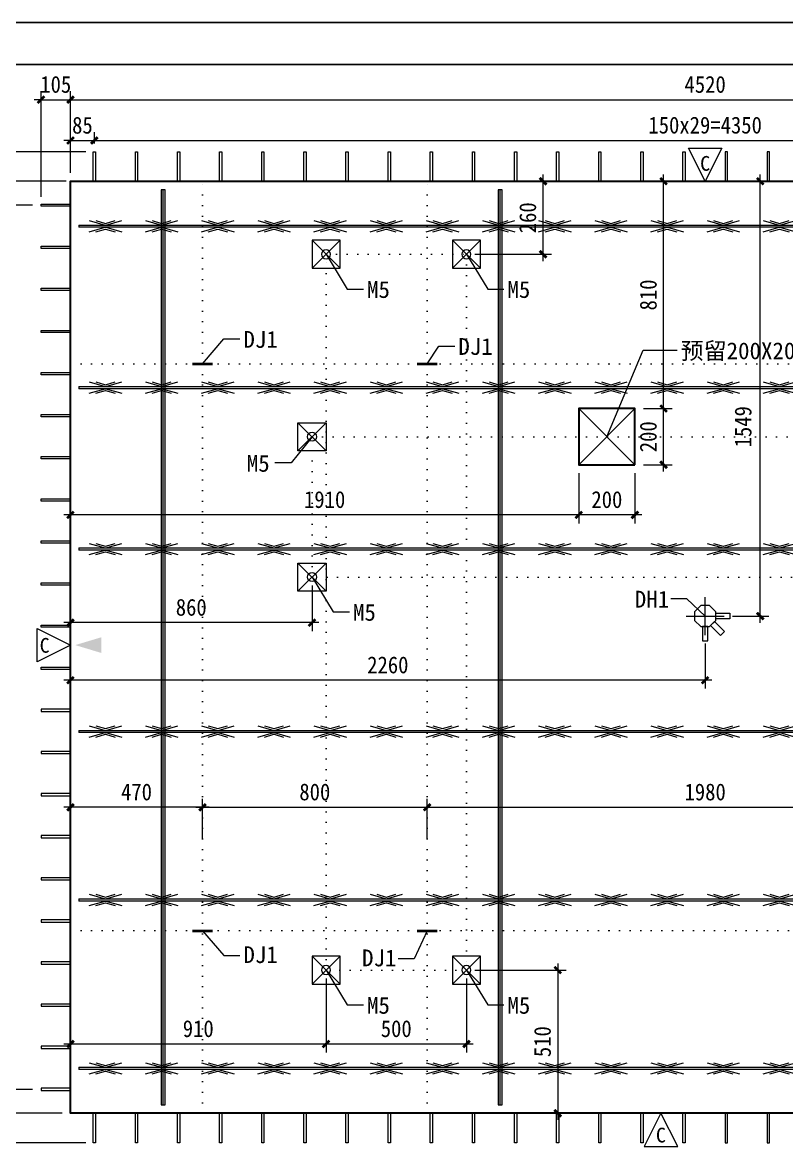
# Model space of a CAD drawing. Extents: x -517763 to -431309, y -403428 to -381056.
# Drawn here: x -455055 to -452334, y -389623 to -385608 of the extents above; entities that cross this region are included whole.
import ezdxf
from ezdxf.enums import TextEntityAlignment as Align

# ---------------------------------------------------------------- set-up
doc = ezdxf.new("R2010")
doc.units = 0
doc.header["$LTSCALE"] = 30
doc.header["$MEASUREMENT"] = 0
doc.linetypes.add('DOT', pattern=[0.25, 0, -0.25])
for name, color, linetype in [('451', 7, 'Continuous'), ('EQUIP-照明', 3, 'Continuous'), ('ERECTIONMARK', 8, 'Continuous'), ('MyLine', 199, 'Continuous'), ('图框2', 1, 'Continuous'), ('桁架', 4, 'Continuous'), ('钢筋', 7, 'Continuous')]:
    doc.layers.add(name, color=color, linetype=linetype)
for name, color, linetype, lineweight in [('YG-标注', 151, 'Continuous', 15), ('YZ-文字', 4, 'Continuous', 13), ('YZ-符号', 96, 'Continuous', 9), ('图框线', 7, 'Continuous', 13), ('墙板支撑', 7, 'Continuous', 15), ('轮廓线', 2, 'Continuous', 13)]:
    doc.layers.add(name, color=color, linetype=linetype, lineweight=lineweight)
doc.styles.add('YZ-样式 2', font='simhei.ttf', dxfattribs={"width": 0.9})
doc.styles.add('图签-黑体', font='simhei.ttf')
doc.styles.add('黑体', font='simhei.ttf')
doc.dimstyles.new('m_sc-10', dxfattribs={"dimtxt": 65, "dimasz": 30, "dimexe": 20, "dimexo": 30, "dimgap": 20, "dimtad": 1, "dimdec": 0, "dimzin": 1, "dimdsep": 46, "dimtxsty": '黑体', "dimblk": 'ARCHTICK', "dimcen": 250, "dimdle": 10, "dimclrd": 256, "dimclre": 256, "dimclrt": 7, "dimazin": 0, "dimtfac": 1, "dimtdec": 0, "dimtix": 1, "dimtmove": 2, "dimatfit": 2, "dimldrblk": 'ARCHTICK', "dimfxl": 1, "dimlwd": -1, "dimlwe": -1, "dimarcsym": 0})
doc.dimstyles.new('YZ-30', dxfattribs={"dimscale": 30, "dimtxt": 2, "dimasz": 0.8, "dimexe": 1, "dimexo": 1, "dimgap": 0.8, "dimtad": 1, "dimdec": 0, "dimzin": 1, "dimdsep": 46, "dimtxsty": 'YZ-样式 2', "dimblk": 'ARCHTICK', "dimcen": 250, "dimdle": 0.8, "dimclrd": 151, "dimclre": 151, "dimclrt": 7, "dimazin": 0, "dimtfac": 1, "dimtdec": 0, "dimtix": 1, "dimtmove": 2, "dimatfit": 2, "dimldrblk": 'ARCHTICK', "dimfxl": 1, "dimlwd": 9, "dimlwe": 9, "dimarcsym": 0})

# ---------------------------------------------------------------- blocks, each defined once
blk = doc.blocks.new('A$C03CA19CD')
at = {"layer": '桁架', "color": 4, "lineweight": 9}
blk.add_line((-4460, 4), (-4460, -4), dxfattribs=at)
for points in [[(-4460, 4), (0, 4), (0, -4), (-4460, -4)], [(-4423.2, 20), (-4366.3, 4), (-4364.5, 4), (-4307.6, 20)], [(-4399.7, 20), (-4365.5, 10), (-4365.2, 10), (-4331.1, 20)], [(-4223.2, 20), (-4166.3, 4), (-4164.5, 4), (-4107.6, 20)], [(-4199.7, 20), (-4165.5, 10), (-4165.2, 10), (-4131.1, 20)], [(-4023.2, 20), (-3966.3, 4), (-3964.5, 4), (-3907.6, 20)], [(-3999.7, 20), (-3965.5, 10), (-3965.2, 10), (-3931.1, 20)], [(-3823.2, 20), (-3766.3, 4), (-3764.5, 4), (-3707.6, 20)], [(-3799.7, 20), (-3765.5, 10), (-3765.2, 10), (-3731.1, 20)], [(-3623.2, 20), (-3566.3, 4), (-3564.5, 4), (-3507.6, 20)], [(-3599.7, 20), (-3565.5, 10), (-3565.2, 10), (-3531.1, 20)], [(-3423.2, 20), (-3366.3, 4), (-3364.5, 4), (-3307.6, 20)], [(-3399.7, 20), (-3365.5, 10), (-3365.2, 10), (-3331.1, 20)], [(-3223.2, 20), (-3166.3, 4), (-3164.5, 4), (-3107.6, 20)], [(-3199.7, 20), (-3165.5, 10), (-3165.2, 10), (-3131.1, 20)], [(-3023.2, 20), (-2966.3, 4), (-2964.5, 4), (-2907.6, 20)], [(-2999.7, 20), (-2965.5, 10), (-2965.2, 10), (-2931.1, 20)], [(-2823.2, 20), (-2766.3, 4), (-2764.5, 4), (-2707.6, 20)], [(-2799.7, 20), (-2765.5, 10), (-2765.2, 10), (-2731.1, 20)], [(-2623.2, 20), (-2566.3, 4), (-2564.5, 4), (-2507.6, 20)], [(-2599.7, 20), (-2565.5, 10), (-2565.2, 10), (-2531.1, 20)], [(-2423.2, 20), (-2366.3, 4), (-2364.5, 4), (-2307.6, 20)], [(-2399.7, 20), (-2365.5, 10), (-2365.2, 10), (-2331.1, 20)], [(-2223.2, 20), (-2166.3, 4), (-2164.5, 4), (-2107.6, 20)], [(-2199.7, 20), (-2165.5, 10), (-2165.2, 10), (-2131.1, 20)], [(-2023.2, 20), (-1966.3, 4), (-1964.5, 4), (-1907.6, 20)], [(-1999.7, 20), (-1965.5, 10), (-1965.2, 10), (-1931.1, 20)], [(-4423.2, -20), (-4366.3, -4), (-4364.5, -4), (-4307.6, -20)], [(-4399.7, -20), (-4365.5, -10), (-4365.2, -10), (-4331.1, -20)], [(-4223.2, -20), (-4166.3, -4), (-4164.5, -4), (-4107.6, -20)], [(-4199.7, -20), (-4165.5, -10), (-4165.2, -10), (-4131.1, -20)], [(-4023.2, -20), (-3966.3, -4), (-3964.5, -4), (-3907.6, -20)], [(-3999.7, -20), (-3965.5, -10), (-3965.2, -10), (-3931.1, -20)], [(-3823.2, -20), (-3766.3, -4), (-3764.5, -4), (-3707.6, -20)], [(-3799.7, -20), (-3765.5, -10), (-3765.2, -10), (-3731.1, -20)], [(-3623.2, -20), (-3566.3, -4), (-3564.5, -4), (-3507.6, -20)], [(-3599.7, -20), (-3565.5, -10), (-3565.2, -10), (-3531.1, -20)], [(-3423.2, -20), (-3366.3, -4), (-3364.5, -4), (-3307.6, -20)], [(-3399.7, -20), (-3365.5, -10), (-3365.2, -10), (-3331.1, -20)], [(-3223.2, -20), (-3166.3, -4), (-3164.5, -4), (-3107.6, -20)], [(-3199.7, -20), (-3165.5, -10), (-3165.2, -10), (-3131.1, -20)], [(-3023.2, -20), (-2966.3, -4), (-2964.5, -4), (-2907.6, -20)], [(-2999.7, -20), (-2965.5, -10), (-2965.2, -10), (-2931.1, -20)], [(-2823.2, -20), (-2766.3, -4), (-2764.5, -4), (-2707.6, -20)], [(-2799.7, -20), (-2765.5, -10), (-2765.2, -10), (-2731.1, -20)], [(-2623.2, -20), (-2566.3, -4), (-2564.5, -4), (-2507.6, -20)], [(-2599.7, -20), (-2565.5, -10), (-2565.2, -10), (-2531.1, -20)], [(-2423.2, -20), (-2366.3, -4), (-2364.5, -4), (-2307.6, -20)], [(-2399.7, -20), (-2365.5, -10), (-2365.2, -10), (-2331.1, -20)], [(-2223.2, -20), (-2166.3, -4), (-2164.5, -4), (-2107.6, -20)], [(-2199.7, -20), (-2165.5, -10), (-2165.2, -10), (-2131.1, -20)], [(-2023.2, -20), (-1966.3, -4), (-1964.5, -4), (-1907.6, -20)], [(-1999.7, -20), (-1965.5, -10), (-1965.2, -10), (-1931.1, -20)]]:
    blk.add_lwpolyline(points, dxfattribs=at)
blk = doc.blocks.new('_ArchTick')
at = {"color": 0, "linetype": 'ByBlock', "const_width": 0.4}
blk.add_lwpolyline([(-0.5, -0.5), (0.5, 0.5)], dxfattribs=at)
blk = doc.blocks.new('*D813')
at = {"layer": 'Defpoints', "color": 0, "ltscale": 30, "transparency": 16777216}
for p in [(-454884, -387790.5), (-452624, -387790.5), (-454884, -387951.4)]:
    blk.add_point(p, dxfattribs=at)
at = {"layer": 'YG-标注', "color": 151, "lineweight": 9, "ltscale": 30, "transparency": 16777216}
for p, q in [((-454884, -387820.5), (-454884, -387981.4)), ((-452624, -387820.5), (-452624, -387981.4)), ((-452600, -387951.4), (-454908, -387951.4))]:
    blk.add_line(p, q, dxfattribs=at)
at = {"layer": 'YG-标注', "color": 151, "lineweight": 9, "ltscale": 30, "transparency": 16777216, "xscale": 24, "yscale": 24, "zscale": 24, "rotation": 180}
blk.add_blockref('_ArchTick', (-454884, -387951.4), dxfattribs=at)
at = {"layer": 'YG-标注', "color": 151, "lineweight": 9, "ltscale": 30, "transparency": 16777216, "xscale": 24, "yscale": 24, "zscale": 24}
blk.add_blockref('_ArchTick', (-452624, -387951.4), dxfattribs=at)
at = {"layer": 'YG-标注', "color": 7, "ltscale": 30, "transparency": 16777216, "insert": (-453754, -387897.1), "char_height": 60, "attachment_point": 5, "style": 'YZ-样式 2'}
blk.add_mtext('2260', dxfattribs=at)
blk = doc.blocks.new('*D819')
at = {"layer": 'Defpoints', "color": 0, "ltscale": 30, "transparency": 16777216}
for p in [(-454884, -386173.9), (-455322.3, -389493.9), (-454884, -389493.9)]:
    blk.add_point(p, dxfattribs=at)
at = {"layer": 'YG-标注', "color": 151, "lineweight": 9, "ltscale": 30, "transparency": 16777216}
for p, q in [((-455322.3, -386149.9), (-455322.3, -389517.9)), ((-454914, -386173.9), (-455352.3, -386173.9)), ((-454914, -389493.9), (-455352.3, -389493.9))]:
    blk.add_line(p, q, dxfattribs=at)
at = {"layer": 'YG-标注', "color": 151, "lineweight": 9, "ltscale": 30, "transparency": 16777216, "xscale": 24, "yscale": 24, "zscale": 24}
for p, rotation in [((-455322.3, -386173.9), 90), ((-455322.3, -389493.9), 270)]:
    blk.add_blockref('_ArchTick', p, dxfattribs=dict(at, rotation=rotation))
at = {"layer": 'YG-标注', "color": 7, "lineweight": 9, "ltscale": 30, "transparency": 16777216, "insert": (-455376.6, -387833.9), "char_height": 60, "attachment_point": 5, "rotation": 90, "style": 'YZ-样式 2'}
blk.add_mtext('3320', dxfattribs=at)
blk = doc.blocks.new('*D820')
at = {"layer": 'Defpoints', "color": 0, "ltscale": 30, "transparency": 16777216}
for p in [(-450364, -385883.4), (-454884, -386173.9), (-450364, -386173.9)]:
    blk.add_point(p, dxfattribs=at)
at = {"layer": 'YG-标注', "color": 151, "lineweight": 9, "ltscale": 30, "transparency": 16777216}
for p, q in [((-454884, -386143.9), (-454884, -385853.4)), ((-450364, -386143.9), (-450364, -385853.4)), ((-454908, -385883.4), (-450340, -385883.4))]:
    blk.add_line(p, q, dxfattribs=at)
at = {"layer": 'YG-标注', "color": 151, "lineweight": 9, "ltscale": 30, "transparency": 16777216, "xscale": 24, "yscale": 24, "zscale": 24, "rotation": 180}
blk.add_blockref('_ArchTick', (-454884, -385883.4), dxfattribs=at)
at = {"layer": 'YG-标注', "color": 151, "lineweight": 9, "ltscale": 30, "transparency": 16777216, "xscale": 24, "yscale": 24, "zscale": 24}
blk.add_blockref('_ArchTick', (-450364, -385883.4), dxfattribs=at)
at = {"layer": 'YG-标注', "color": 7, "lineweight": 9, "ltscale": 30, "transparency": 16777216, "insert": (-452624, -385829.1), "char_height": 60, "attachment_point": 5, "style": 'YZ-样式 2'}
blk.add_mtext('4520', dxfattribs=at)
blk = doc.blocks.new('*D821')
at = {"layer": 'Defpoints', "color": 0, "ltscale": 30, "transparency": 16777216}
for p in [(-455322.3, -386068.9), (-454799, -386068.9), (-454884, -386173.9)]:
    blk.add_point(p, dxfattribs=at)
at = {"layer": 'YG-标注', "color": 151, "lineweight": 9, "ltscale": 30, "transparency": 16777216}
for p, q in [((-454829, -386068.9), (-455352.3, -386068.9)), ((-455322.3, -386068.9), (-455322.3, -386044.9)), ((-455322.3, -386173.9), (-455322.3, -386068.9)), ((-454914, -386173.9), (-455352.3, -386173.9)), ((-455322.3, -386173.9), (-455322.3, -386197.9))]:
    blk.add_line(p, q, dxfattribs=at)
at = {"layer": 'YG-标注', "color": 151, "lineweight": 9, "ltscale": 30, "transparency": 16777216, "xscale": 24, "yscale": 24, "zscale": 24}
for p, rotation in [((-455322.3, -386068.9), 270), ((-455322.3, -386173.9), 90)]:
    blk.add_blockref('_ArchTick', p, dxfattribs=dict(at, rotation=rotation))
at = {"layer": 'YG-标注', "color": 7, "lineweight": 9, "ltscale": 30, "transparency": 16777216, "insert": (-455376.6, -386121.4), "char_height": 60, "attachment_point": 5, "rotation": 90, "style": 'YZ-样式 2'}
blk.add_mtext('105', dxfattribs=at)
blk = doc.blocks.new('*D822')
at = {"layer": 'Defpoints', "color": 0, "ltscale": 30, "transparency": 16777216}
for p in [(-455322.3, -389493.9), (-454884, -389493.9), (-454799, -389598.9)]:
    blk.add_point(p, dxfattribs=at)
at = {"layer": 'YG-标注', "color": 151, "lineweight": 9, "ltscale": 30, "transparency": 16777216}
for p, q in [((-455322.3, -389493.9), (-455322.3, -389469.9)), ((-454914, -389493.9), (-455352.3, -389493.9)), ((-455322.3, -389598.9), (-455322.3, -389493.9)), ((-454829, -389598.9), (-455352.3, -389598.9)), ((-455322.3, -389598.9), (-455322.3, -389622.9))]:
    blk.add_line(p, q, dxfattribs=at)
at = {"layer": 'YG-标注', "color": 151, "lineweight": 9, "ltscale": 30, "transparency": 16777216, "xscale": 24, "yscale": 24, "zscale": 24}
for p, rotation in [((-455322.3, -389493.9), 270), ((-455322.3, -389598.9), 90)]:
    blk.add_blockref('_ArchTick', p, dxfattribs=dict(at, rotation=rotation))
at = {"layer": 'YG-标注', "color": 7, "lineweight": 9, "ltscale": 30, "transparency": 16777216, "insert": (-455376.6, -389546.4), "char_height": 60, "attachment_point": 5, "rotation": 90, "style": 'YZ-样式 2'}
blk.add_mtext('105', dxfattribs=at)
blk = doc.blocks.new('*D823')
at = {"layer": 'Defpoints', "color": 0, "ltscale": 30, "transparency": 16777216}
for p in [(-455165, -386258.9), (-454989, -386258.9), (-454989, -389408.9)]:
    blk.add_point(p, dxfattribs=at)
at = {"layer": 'YG-标注', "color": 151, "lineweight": 9, "ltscale": 30, "transparency": 16777216}
for p, q in [((-455165, -389432.9), (-455165, -386234.9)), ((-455019, -386258.9), (-455195, -386258.9)), ((-455019, -389408.9), (-455195, -389408.9))]:
    blk.add_line(p, q, dxfattribs=at)
at = {"layer": 'YG-标注', "color": 151, "lineweight": 9, "ltscale": 30, "transparency": 16777216, "xscale": 24, "yscale": 24, "zscale": 24}
for p, rotation in [((-455165, -386258.9), 90), ((-455165, -389408.9), 270)]:
    blk.add_blockref('_ArchTick', p, dxfattribs=dict(at, rotation=rotation))
at = {"layer": 'YG-标注', "color": 7, "lineweight": 9, "ltscale": 30, "transparency": 16777216, "insert": (-455219.3, -387833.9), "char_height": 60, "attachment_point": 5, "rotation": 90, "style": 'YZ-样式 2'}
blk.add_mtext('150x21=3150', dxfattribs=at)
blk = doc.blocks.new('*D824')
at = {"layer": 'Defpoints', "color": 0, "ltscale": 30, "transparency": 16777216}
for p in [(-455165, -386173.9), (-454869, -386173.9), (-454989, -386258.9)]:
    blk.add_point(p, dxfattribs=at)
at = {"layer": 'YG-标注', "color": 151, "lineweight": 9, "ltscale": 30, "transparency": 16777216}
for p, q in [((-455165, -386173.9), (-455165, -386149.9)), ((-454899, -386173.9), (-455195, -386173.9)), ((-455165, -386258.9), (-455165, -386173.9)), ((-455019, -386258.9), (-455195, -386258.9)), ((-455165, -386258.9), (-455165, -386282.9))]:
    blk.add_line(p, q, dxfattribs=at)
at = {"layer": 'YG-标注', "color": 151, "lineweight": 9, "ltscale": 30, "transparency": 16777216, "xscale": 24, "yscale": 24, "zscale": 24}
for p, rotation in [((-455165, -386173.9), 270), ((-455165, -386258.9), 90)]:
    blk.add_blockref('_ArchTick', p, dxfattribs=dict(at, rotation=rotation))
at = {"layer": 'YG-标注', "color": 7, "lineweight": 9, "ltscale": 30, "transparency": 16777216, "insert": (-455219, -386216.4), "char_height": 60, "attachment_point": 5, "rotation": 90, "style": 'YZ-样式 2'}
blk.add_mtext('85', dxfattribs=at)
blk = doc.blocks.new('*D825')
at = {"layer": 'Defpoints', "color": 0, "ltscale": 30, "transparency": 16777216}
for p in [(-455165, -389408.9), (-454989, -389408.9), (-454884, -389493.9)]:
    blk.add_point(p, dxfattribs=at)
at = {"layer": 'YG-标注', "color": 151, "lineweight": 9, "ltscale": 30, "transparency": 16777216}
for p, q in [((-455019, -389408.9), (-455195, -389408.9)), ((-455165, -389408.9), (-455165, -389384.9)), ((-455165, -389493.9), (-455165, -389408.9)), ((-454914, -389493.9), (-455195, -389493.9)), ((-455165, -389493.9), (-455165, -389517.9))]:
    blk.add_line(p, q, dxfattribs=at)
at = {"layer": 'YG-标注', "color": 151, "lineweight": 9, "ltscale": 30, "transparency": 16777216, "xscale": 24, "yscale": 24, "zscale": 24}
for p, rotation in [((-455165, -389408.9), 270), ((-455165, -389493.9), 90)]:
    blk.add_blockref('_ArchTick', p, dxfattribs=dict(at, rotation=rotation))
at = {"layer": 'YG-标注', "color": 7, "lineweight": 9, "ltscale": 30, "transparency": 16777216, "insert": (-455219, -389451.4), "char_height": 60, "attachment_point": 5, "rotation": 90, "style": 'YZ-样式 2'}
blk.add_mtext('85', dxfattribs=at)
blk = doc.blocks.new('*D826')
at = {"layer": 'Defpoints', "color": 0, "ltscale": 30, "transparency": 16777216}
for p in [(-454884, -385883.4), (-454884, -386173.9), (-454989, -386258.9)]:
    blk.add_point(p, dxfattribs=at)
at = {"layer": 'YG-标注', "color": 151, "lineweight": 9, "ltscale": 30, "transparency": 16777216}
for p, q in [((-454989, -386228.9), (-454989, -385853.4)), ((-454884, -386143.9), (-454884, -385853.4)), ((-454989, -385883.4), (-455013, -385883.4)), ((-454989, -385883.4), (-454884, -385883.4)), ((-454884, -385883.4), (-454860, -385883.4))]:
    blk.add_line(p, q, dxfattribs=at)
at = {"layer": 'YG-标注', "color": 151, "lineweight": 9, "ltscale": 30, "transparency": 16777216, "xscale": 24, "yscale": 24, "zscale": 24}
blk.add_blockref('_ArchTick', (-454989, -385883.4), dxfattribs=at)
at = {"layer": 'YG-标注', "color": 151, "lineweight": 9, "ltscale": 30, "transparency": 16777216, "xscale": 24, "yscale": 24, "zscale": 24, "rotation": 180}
blk.add_blockref('_ArchTick', (-454884, -385883.4), dxfattribs=at)
at = {"layer": 'YG-标注', "color": 7, "ltscale": 30, "transparency": 16777216, "insert": (-454936.5, -385829.1), "char_height": 60, "attachment_point": 5, "style": 'YZ-样式 2'}
blk.add_mtext('105', dxfattribs=at)
blk = doc.blocks.new('*D828')
at = {"layer": 'Defpoints', "color": 0, "ltscale": 30, "transparency": 16777216}
for p in [(-454799, -386028.6), (-454799, -386068.9), (-454884, -386173.9)]:
    blk.add_point(p, dxfattribs=at)
at = {"layer": 'YG-标注', "color": 151, "lineweight": 9, "ltscale": 30, "transparency": 16777216}
for p, q in [((-454884, -386143.9), (-454884, -385998.6)), ((-454799, -386038.9), (-454799, -385998.6)), ((-454884, -386028.6), (-454908, -386028.6)), ((-454884, -386028.6), (-454799, -386028.6)), ((-454799, -386028.6), (-454775, -386028.6))]:
    blk.add_line(p, q, dxfattribs=at)
at = {"layer": 'YG-标注', "color": 151, "lineweight": 9, "ltscale": 30, "transparency": 16777216, "xscale": 24, "yscale": 24, "zscale": 24}
blk.add_blockref('_ArchTick', (-454884, -386028.6), dxfattribs=at)
at = {"layer": 'YG-标注', "color": 151, "lineweight": 9, "ltscale": 30, "transparency": 16777216, "xscale": 24, "yscale": 24, "zscale": 24, "rotation": 180}
blk.add_blockref('_ArchTick', (-454799, -386028.6), dxfattribs=at)
at = {"layer": 'YG-标注', "color": 7, "ltscale": 30, "transparency": 16777216, "insert": (-454841.5, -385974.6), "char_height": 60, "attachment_point": 5, "style": 'YZ-样式 2'}
blk.add_mtext('85', dxfattribs=at)
blk = doc.blocks.new('*D829')
at = {"layer": 'Defpoints', "color": 0, "ltscale": 30, "transparency": 16777216}
for p in [(-450449, -386028.6), (-454799, -386068.9), (-450449, -386068.9)]:
    blk.add_point(p, dxfattribs=at)
at = {"layer": 'YG-标注', "color": 151, "lineweight": 9, "ltscale": 30, "transparency": 16777216}
for p, q in [((-454799, -386038.9), (-454799, -385998.6)), ((-450449, -386038.9), (-450449, -385998.6)), ((-454823, -386028.6), (-450425, -386028.6))]:
    blk.add_line(p, q, dxfattribs=at)
at = {"layer": 'YG-标注', "color": 151, "lineweight": 9, "ltscale": 30, "transparency": 16777216, "xscale": 24, "yscale": 24, "zscale": 24, "rotation": 180}
blk.add_blockref('_ArchTick', (-454799, -386028.6), dxfattribs=at)
at = {"layer": 'YG-标注', "color": 151, "lineweight": 9, "ltscale": 30, "transparency": 16777216, "xscale": 24, "yscale": 24, "zscale": 24}
blk.add_blockref('_ArchTick', (-450449, -386028.6), dxfattribs=at)
at = {"layer": 'YG-标注', "color": 7, "ltscale": 30, "transparency": 16777216, "insert": (-452624, -385974.2), "char_height": 60, "attachment_point": 5, "style": 'YZ-样式 2'}
blk.add_mtext('150x29=4350', dxfattribs=at)
blk = doc.blocks.new('*D831')
at = {"layer": 'Defpoints', "color": 0, "ltscale": 30, "transparency": 16777216}
for p in [(-454884, -388404), (-454884, -388546.6), (-454414, -388546.6)]:
    blk.add_point(p, dxfattribs=at)
at = {"layer": 'YG-标注', "color": 151, "lineweight": 9, "ltscale": 30, "transparency": 16777216}
for p, q in [((-454390, -388404), (-454908, -388404)), ((-454884, -388516.6), (-454884, -388374)), ((-454414, -388516.6), (-454414, -388374))]:
    blk.add_line(p, q, dxfattribs=at)
at = {"layer": 'YG-标注', "color": 151, "lineweight": 9, "ltscale": 30, "transparency": 16777216, "xscale": 24, "yscale": 24, "zscale": 24, "rotation": 180}
blk.add_blockref('_ArchTick', (-454884, -388404), dxfattribs=at)
at = {"layer": 'YG-标注', "color": 151, "lineweight": 9, "ltscale": 30, "transparency": 16777216, "xscale": 24, "yscale": 24, "zscale": 24}
blk.add_blockref('_ArchTick', (-454414, -388404), dxfattribs=at)
at = {"layer": 'YG-标注', "color": 7, "lineweight": 9, "ltscale": 30, "transparency": 16777216, "insert": (-454649, -388349.7), "char_height": 60, "attachment_point": 5, "style": 'YZ-样式 2'}
blk.add_mtext('470', dxfattribs=at)
blk = doc.blocks.new('*D832')
at = {"layer": 'Defpoints', "color": 0, "ltscale": 30, "transparency": 16777216}
for p in [(-453614, -388404), (-454414, -388546.6), (-453614, -388546.6)]:
    blk.add_point(p, dxfattribs=at)
at = {"layer": 'YG-标注', "color": 151, "lineweight": 9, "ltscale": 30, "transparency": 16777216}
for p, q in [((-454438, -388404), (-453590, -388404)), ((-454414, -388516.6), (-454414, -388374)), ((-453614, -388516.6), (-453614, -388374))]:
    blk.add_line(p, q, dxfattribs=at)
at = {"layer": 'YG-标注', "color": 151, "lineweight": 9, "ltscale": 30, "transparency": 16777216, "xscale": 24, "yscale": 24, "zscale": 24, "rotation": 180}
blk.add_blockref('_ArchTick', (-454414, -388404), dxfattribs=at)
at = {"layer": 'YG-标注', "color": 151, "lineweight": 9, "ltscale": 30, "transparency": 16777216, "xscale": 24, "yscale": 24, "zscale": 24}
blk.add_blockref('_ArchTick', (-453614, -388404), dxfattribs=at)
at = {"layer": 'YG-标注', "color": 7, "lineweight": 9, "ltscale": 30, "transparency": 16777216, "insert": (-454014, -388349.7), "char_height": 60, "attachment_point": 5, "style": 'YZ-样式 2'}
blk.add_mtext('800', dxfattribs=at)
blk = doc.blocks.new('*D833')
at = {"layer": 'Defpoints', "color": 0, "ltscale": 30, "transparency": 16777216}
for p in [(-451634, -388404), (-453614, -388546.6), (-451634, -388577.8)]:
    blk.add_point(p, dxfattribs=at)
at = {"layer": 'YG-标注', "color": 151, "lineweight": 9, "ltscale": 30, "transparency": 16777216}
for p, q in [((-453638, -388404), (-451610, -388404)), ((-453614, -388516.6), (-453614, -388374)), ((-451634, -388547.8), (-451634, -388374))]:
    blk.add_line(p, q, dxfattribs=at)
at = {"layer": 'YG-标注', "color": 151, "lineweight": 9, "ltscale": 30, "transparency": 16777216, "xscale": 24, "yscale": 24, "zscale": 24, "rotation": 180}
blk.add_blockref('_ArchTick', (-453614, -388404), dxfattribs=at)
at = {"layer": 'YG-标注', "color": 151, "lineweight": 9, "ltscale": 30, "transparency": 16777216, "xscale": 24, "yscale": 24, "zscale": 24}
blk.add_blockref('_ArchTick', (-451634, -388404), dxfattribs=at)
at = {"layer": 'YG-标注', "color": 7, "lineweight": 9, "ltscale": 30, "transparency": 16777216, "insert": (-452624, -388349.7), "char_height": 60, "attachment_point": 5, "style": 'YZ-样式 2'}
blk.add_mtext('1980', dxfattribs=at)
blk = doc.blocks.new('*D834')
at = {"layer": 'Defpoints', "color": 0, "ltscale": 30, "transparency": 16777216}
for p in [(-452556.5, -386173.9), (-452427.7, -386173.9), (-452556.5, -387723)]:
    blk.add_point(p, dxfattribs=at)
at = {"layer": 'YG-标注', "color": 151, "lineweight": 9, "ltscale": 30, "transparency": 16777216}
for p, q in [((-452427.7, -387747), (-452427.7, -386149.9)), ((-452526.5, -386173.9), (-452397.7, -386173.9)), ((-452526.5, -387723), (-452397.7, -387723))]:
    blk.add_line(p, q, dxfattribs=at)
at = {"layer": 'YG-标注', "color": 151, "lineweight": 9, "ltscale": 30, "transparency": 16777216, "xscale": 24, "yscale": 24, "zscale": 24}
for p, rotation in [((-452427.7, -386173.9), 90), ((-452427.7, -387723), 270)]:
    blk.add_blockref('_ArchTick', p, dxfattribs=dict(at, rotation=rotation))
at = {"layer": 'YG-标注', "color": 7, "ltscale": 30, "transparency": 16777216, "insert": (-452488.7, -387048.3), "char_height": 60, "attachment_point": 5, "rotation": 90, "style": 'YZ-样式 2'}
blk.add_mtext('1549', dxfattribs=at)
blk = doc.blocks.new('A$C56E60AF3')
at = {"layer": '钢筋', "color": 4, "lineweight": 13}
for points in [[(-7.3, 0), (7.2, 0), (7.2, 3200), (7.2, 3260), (-7.3, 3260)], [(-7.3, 3260), (-7.3, 3260), (-7.3, 0)], [(-0.8, 3260), (-0.8, 3200), (-0.8, 0)]]:
    blk.add_lwpolyline(points, dxfattribs=at)
blk = doc.blocks.new('A$C6C6A476D')
at = {"layer": '墙板支撑', "color": 6, "ltscale": 30}
for p, q in [((50, 50), (-50, -50)), ((-50, 50), (50, -50))]:
    blk.add_line(p, q, dxfattribs=at)
blk.add_lwpolyline([(-50, 50), (50, 50), (50, -50), (-50, -50)], close=True, dxfattribs=at)
blk.add_circle((0, 0), 16, dxfattribs=at)
blk = doc.blocks.new('A$C35D967A2')
at = {"layer": '墙板支撑', "color": 0, "ltscale": 30}
for p in [(50, 50), (550, 50)]:
    blk.add_blockref('A$C6C6A476D', p, dxfattribs=at)
blk = doc.blocks.new('*D751')
at = {"layer": 'Defpoints', "color": 0, "ltscale": 30, "transparency": 16777216}
for p in [(-454884, -387583.9), (-454024, -387583.9), (-454884, -387746.2)]:
    blk.add_point(p, dxfattribs=at)
at = {"layer": 'YG-标注', "color": 151, "lineweight": 9, "ltscale": 30, "transparency": 16777216}
for p, q in [((-454884, -387613.9), (-454884, -387776.2)), ((-454024, -387613.9), (-454024, -387776.2)), ((-454000, -387746.2), (-454908, -387746.2))]:
    blk.add_line(p, q, dxfattribs=at)
at = {"layer": 'YG-标注', "color": 151, "lineweight": 9, "ltscale": 30, "transparency": 16777216, "xscale": 24, "yscale": 24, "zscale": 24, "rotation": 180}
blk.add_blockref('_ArchTick', (-454884, -387746.2), dxfattribs=at)
at = {"layer": 'YG-标注', "color": 151, "lineweight": 9, "ltscale": 30, "transparency": 16777216, "xscale": 24, "yscale": 24, "zscale": 24}
blk.add_blockref('_ArchTick', (-454024, -387746.2), dxfattribs=at)
at = {"layer": 'YG-标注', "color": 7, "ltscale": 30, "transparency": 16777216, "insert": (-454454, -387691.9), "char_height": 60, "attachment_point": 5, "style": 'YZ-样式 2'}
blk.add_mtext('860', dxfattribs=at)
blk = doc.blocks.new('*D753')
at = {"layer": 'Defpoints', "color": 0, "ltscale": 30, "transparency": 16777216}
for p in [(-453974, -388983.9), (-453474, -388983.9), (-453974, -389247.4)]:
    blk.add_point(p, dxfattribs=at)
at = {"layer": 'YG-标注', "color": 151, "lineweight": 9, "ltscale": 30, "transparency": 16777216}
for p, q in [((-453974, -389013.9), (-453974, -389277.4)), ((-453474, -389013.9), (-453474, -389277.4)), ((-453450, -389247.4), (-453998, -389247.4))]:
    blk.add_line(p, q, dxfattribs=at)
at = {"layer": 'YG-标注', "color": 151, "lineweight": 9, "ltscale": 30, "transparency": 16777216, "xscale": 24, "yscale": 24, "zscale": 24, "rotation": 180}
blk.add_blockref('_ArchTick', (-453974, -389247.4), dxfattribs=at)
at = {"layer": 'YG-标注', "color": 151, "lineweight": 9, "ltscale": 30, "transparency": 16777216, "xscale": 24, "yscale": 24, "zscale": 24}
blk.add_blockref('_ArchTick', (-453474, -389247.4), dxfattribs=at)
at = {"layer": 'YG-标注', "color": 7, "ltscale": 30, "transparency": 16777216, "insert": (-453724, -389193), "char_height": 60, "attachment_point": 5, "style": 'YZ-样式 2'}
blk.add_mtext('500', dxfattribs=at)
blk = doc.blocks.new('*D754')
at = {"layer": 'Defpoints', "color": 0, "ltscale": 30, "transparency": 16777216}
for p in [(-454884, -388962.9), (-453974, -388983.9), (-454884, -389247.4)]:
    blk.add_point(p, dxfattribs=at)
at = {"layer": 'YG-标注', "color": 151, "lineweight": 9, "ltscale": 30, "transparency": 16777216}
for p, q in [((-454884, -388992.9), (-454884, -389277.4)), ((-453974, -389013.9), (-453974, -389277.4)), ((-453950, -389247.4), (-454908, -389247.4))]:
    blk.add_line(p, q, dxfattribs=at)
at = {"layer": 'YG-标注', "color": 151, "lineweight": 9, "ltscale": 30, "transparency": 16777216, "xscale": 24, "yscale": 24, "zscale": 24, "rotation": 180}
blk.add_blockref('_ArchTick', (-454884, -389247.4), dxfattribs=at)
at = {"layer": 'YG-标注', "color": 151, "lineweight": 9, "ltscale": 30, "transparency": 16777216, "xscale": 24, "yscale": 24, "zscale": 24}
blk.add_blockref('_ArchTick', (-453974, -389247.4), dxfattribs=at)
at = {"layer": 'YG-标注', "color": 7, "ltscale": 30, "transparency": 16777216, "insert": (-454429, -389193), "char_height": 60, "attachment_point": 5, "style": 'YZ-样式 2'}
blk.add_mtext('910', dxfattribs=at)
blk = doc.blocks.new('*D755')
at = {"layer": 'Defpoints', "color": 0, "ltscale": 30, "transparency": 16777216}
for p in [(-453474, -388983.9), (-453474, -389493.9), (-453148.8, -389493.9)]:
    blk.add_point(p, dxfattribs=at)
at = {"layer": 'YG-标注', "color": 151, "lineweight": 9, "ltscale": 30, "transparency": 16777216}
for p, q in [((-453148.8, -388959.9), (-453148.8, -389517.9)), ((-453444, -388983.9), (-453118.8, -388983.9)), ((-453444, -389493.9), (-453118.8, -389493.9))]:
    blk.add_line(p, q, dxfattribs=at)
at = {"layer": 'YG-标注', "color": 151, "lineweight": 9, "ltscale": 30, "transparency": 16777216, "xscale": 24, "yscale": 24, "zscale": 24}
for p, rotation in [((-453148.8, -388983.9), 90), ((-453148.8, -389493.9), 270)]:
    blk.add_blockref('_ArchTick', p, dxfattribs=dict(at, rotation=rotation))
at = {"layer": 'YG-标注', "color": 7, "ltscale": 30, "transparency": 16777216, "insert": (-453203.1, -389238.9), "char_height": 60, "attachment_point": 5, "rotation": 90, "style": 'YZ-样式 2'}
blk.add_mtext('510', dxfattribs=at)
blk = doc.blocks.new('*D756')
at = {"layer": 'Defpoints', "color": 0, "ltscale": 30, "transparency": 16777216}
for p in [(-453474, -386173.9), (-453201.1, -386173.9), (-453474, -386433.9)]:
    blk.add_point(p, dxfattribs=at)
at = {"layer": 'YG-标注', "color": 151, "lineweight": 9, "ltscale": 30, "transparency": 16777216}
for p, q in [((-453201.1, -386457.9), (-453201.1, -386149.9)), ((-453444, -386173.9), (-453171.1, -386173.9)), ((-453444, -386433.9), (-453171.1, -386433.9))]:
    blk.add_line(p, q, dxfattribs=at)
at = {"layer": 'YG-标注', "color": 151, "lineweight": 9, "ltscale": 30, "transparency": 16777216, "xscale": 24, "yscale": 24, "zscale": 24}
for p, rotation in [((-453201.1, -386173.9), 90), ((-453201.1, -386433.9), 270)]:
    blk.add_blockref('_ArchTick', p, dxfattribs=dict(at, rotation=rotation))
at = {"layer": 'YG-标注', "color": 7, "ltscale": 30, "transparency": 16777216, "insert": (-453255.5, -386303.9), "char_height": 60, "attachment_point": 5, "rotation": 90, "style": 'YZ-样式 2'}
blk.add_mtext('260', dxfattribs=at)
blk = doc.blocks.new('*D744')
at = {"layer": 'Defpoints', "color": 0, "ltscale": 30, "transparency": 16777216}
for p in [(-453074, -387183.9), (-452874, -387183.9), (-453074, -387362.5)]:
    blk.add_point(p, dxfattribs=at)
at = {"layer": '桁架', "color": 151, "lineweight": 9, "ltscale": 30, "transparency": 16777216}
for p, q in [((-453074, -387213.9), (-453074, -387392.5)), ((-452874, -387213.9), (-452874, -387392.5)), ((-452850, -387362.5), (-453098, -387362.5))]:
    blk.add_line(p, q, dxfattribs=at)
at = {"layer": '桁架', "color": 151, "lineweight": 9, "ltscale": 30, "transparency": 16777216, "xscale": 24, "yscale": 24, "zscale": 24, "rotation": 180}
blk.add_blockref('_ArchTick', (-453074, -387362.5), dxfattribs=at)
at = {"layer": '桁架', "color": 151, "lineweight": 9, "ltscale": 30, "transparency": 16777216, "xscale": 24, "yscale": 24, "zscale": 24}
blk.add_blockref('_ArchTick', (-452874, -387362.5), dxfattribs=at)
at = {"layer": '桁架', "color": 7, "ltscale": 30, "transparency": 16777216, "insert": (-452974, -387308.1), "char_height": 60, "attachment_point": 5, "style": 'YZ-样式 2'}
blk.add_mtext('200', dxfattribs=at)
blk = doc.blocks.new('*D745')
at = {"layer": 'Defpoints', "color": 0, "ltscale": 30, "transparency": 16777216}
for p in [(-454884, -387162.9), (-453074, -387183.9), (-454884, -387362.5)]:
    blk.add_point(p, dxfattribs=at)
at = {"layer": '桁架', "color": 151, "lineweight": 9, "ltscale": 30, "transparency": 16777216}
for p, q in [((-454884, -387192.9), (-454884, -387392.5)), ((-453074, -387213.9), (-453074, -387392.5)), ((-453050, -387362.5), (-454908, -387362.5))]:
    blk.add_line(p, q, dxfattribs=at)
at = {"layer": '桁架', "color": 151, "lineweight": 9, "ltscale": 30, "transparency": 16777216, "xscale": 24, "yscale": 24, "zscale": 24, "rotation": 180}
blk.add_blockref('_ArchTick', (-454884, -387362.5), dxfattribs=at)
at = {"layer": '桁架', "color": 151, "lineweight": 9, "ltscale": 30, "transparency": 16777216, "xscale": 24, "yscale": 24, "zscale": 24}
blk.add_blockref('_ArchTick', (-453074, -387362.5), dxfattribs=at)
at = {"layer": '桁架', "color": 7, "ltscale": 30, "transparency": 16777216, "insert": (-453979, -387308.1), "char_height": 60, "attachment_point": 5, "style": 'YZ-样式 2'}
blk.add_mtext('1910', dxfattribs=at)
blk = doc.blocks.new('*D916')
at = {"layer": 'Defpoints', "color": 0, "ltscale": 30, "transparency": 16777216}
for p in [(-452874, -386983.9), (-452772, -386983.9), (-452874, -387183.9)]:
    blk.add_point(p, dxfattribs=at)
at = {"layer": '桁架', "color": 151, "lineweight": 9, "ltscale": 30, "transparency": 16777216}
for p, q in [((-452772, -387207.9), (-452772, -386959.9)), ((-452844, -386983.9), (-452742, -386983.9)), ((-452844, -387183.9), (-452742, -387183.9))]:
    blk.add_line(p, q, dxfattribs=at)
at = {"layer": '桁架', "color": 151, "lineweight": 9, "ltscale": 30, "transparency": 16777216, "xscale": 24, "yscale": 24, "zscale": 24}
for p, rotation in [((-452772, -386983.9), 90), ((-452772, -387183.9), 270)]:
    blk.add_blockref('_ArchTick', p, dxfattribs=dict(at, rotation=rotation))
at = {"layer": '桁架', "color": 7, "ltscale": 30, "transparency": 16777216, "insert": (-452826.3, -387083.9), "char_height": 60, "attachment_point": 5, "rotation": 90, "style": 'YZ-样式 2'}
blk.add_mtext('200', dxfattribs=at)
blk = doc.blocks.new('*D917')
at = {"layer": 'Defpoints', "color": 0, "ltscale": 30, "transparency": 16777216}
for p in [(-452945, -386173.9), (-452772, -386173.9), (-452874, -386983.9)]:
    blk.add_point(p, dxfattribs=at)
at = {"layer": '桁架', "color": 151, "lineweight": 9, "ltscale": 30, "transparency": 16777216}
for p, q in [((-452772, -387007.9), (-452772, -386149.9)), ((-452915, -386173.9), (-452742, -386173.9)), ((-452844, -386983.9), (-452742, -386983.9))]:
    blk.add_line(p, q, dxfattribs=at)
at = {"layer": '桁架', "color": 151, "lineweight": 9, "ltscale": 30, "transparency": 16777216, "xscale": 24, "yscale": 24, "zscale": 24}
for p, rotation in [((-452772, -386173.9), 90), ((-452772, -386983.9), 270)]:
    blk.add_blockref('_ArchTick', p, dxfattribs=dict(at, rotation=rotation))
at = {"layer": '桁架', "color": 7, "ltscale": 30, "transparency": 16777216, "insert": (-452826.3, -386578.9), "char_height": 60, "attachment_point": 5, "rotation": 90, "style": 'YZ-样式 2'}
blk.add_mtext('810', dxfattribs=at)

msp = doc.modelspace()

# ---------------------------------------------------------------- hatches: boundary and pattern name
at = {"layer": 'YZ-符号', "lineweight": 15}
msp.add_hatch(color=1, dxfattribs=at).paths.add_polyline_path([(-454867, -387826.2), (-454774, -387854.3), (-454774, -387798.2)])

# ---------------------------------------------------------------- linework, layer by layer
at = {"layer": '451', "color": 1, "lineweight": 15}
for p, q in [((-452874, -386983.9), (-453074, -387183.9)), ((-453074, -386983.9), (-452874, -387183.9))]:
    msp.add_line(p, q, dxfattribs=at)
at = {"layer": 'EQUIP-照明', "color": 2, "lineweight": 15}
for p, q in [((-452624, -387790.5), (-452624, -387655.5)), ((-452691.5, -387723), (-452556.5, -387723))]:
    msp.add_line(p, q, dxfattribs=at)
for points in [[(-452586.5, -387707.5), (-452608.5, -387685.5), (-452639.5, -387685.5), (-452661.5, -387707.5), (-452661.5, -387738.5), (-452639.5, -387760.5), (-452608.5, -387760.5), (-452586.5, -387738.5)], [(-452586.5, -387713), (-452536.5, -387713), (-452536.5, -387733), (-452586.5, -387733)], [(-452614, -387810.5), (-452614, -387760.5), (-452634, -387760.5), (-452634, -387810.5)], [(-452604.5, -387756.6), (-452569.2, -387791.9), (-452555.1, -387777.8), (-452590.4, -387742.4)]]:
    msp.add_lwpolyline(points, close=True, dxfattribs=at)
at = {"layer": 'ERECTIONMARK', "color": 3, "lineweight": 40}
for p, q in [((-454449.7, -386823.9), (-454378.2, -386823.9)), ((-453649.7, -386823.9), (-453578.2, -386823.9)), ((-454449.7, -388843.9), (-454378.2, -388843.9)), ((-453649.7, -388843.9), (-453578.2, -388843.9))]:
    msp.add_line(p, q, dxfattribs=at)
at = {"layer": 'MyLine', "color": 0}
for p, q in [((-456209, -385758.4), (-444059, -385758.4)), ((-454884, -386173.9), (-450364, -386173.9)), ((-454884, -389493.9), (-454884, -386173.9)), ((-454884, -389493.9), (-450364, -389493.9))]:
    msp.add_line(p, q, dxfattribs=at)
at = {"layer": 'YZ-符号', "color": 253, "linetype": 'DOT', "lineweight": 13, "ltscale": 5}
for p, q in [((-454414, -389493.9), (-454414, -386173.9)), ((-453614, -389493.9), (-453614, -386173.9)), ((-454884, -386824.3), (-450364, -386824.3)), ((-454884, -388843.4), (-450364, -388843.4))]:
    msp.add_line(p, q, dxfattribs=at)
at = {"layer": 'YZ-符号', "color": 1, "lineweight": 15}
for points in [[(-452624, -386173.9), (-452683.7, -386055.5), (-452564.3, -386055.5)], [(-454884, -387826.2), (-455002.4, -387885.9), (-455002.4, -387766.5)], [(-452781.5, -389493.9), (-452841.2, -389612.3), (-452721.8, -389612.3)]]:
    msp.add_lwpolyline(points, close=True, dxfattribs=at)
at = {"layer": 'YZ-符号', "color": 253, "linetype": 'DOT', "lineweight": 13, "ltscale": 5}
for points in [[(-453974, -386433.9), (-453474, -386433.9), (-453474, -388983.9), (-453974, -388983.9)], [(-454024, -387083.9), (-450624, -387083.9), (-450624, -387583.9), (-454024, -387583.9)]]:
    msp.add_lwpolyline(points, close=True, dxfattribs=at)
at = {"layer": '图框2', "color": 1}
msp.add_lwpolyline([(-456509, -385608.4), (-456509, -394518.4), (-443909, -394518.4), (-443909, -385608.4)], close=True, dxfattribs=at)
at = {"layer": '图框线'}
msp.add_line((-456209, -385758.4), (-444059, -385758.4), dxfattribs=at)
at = {"layer": '轮廓线', "color": 2, "lineweight": 30}
for points in [[(-450364, -386173.9), (-450364, -389493.9), (-454884, -389493.9), (-454884, -386173.9)], [(-452874, -387183.9), (-452874, -386983.9), (-453074, -386983.9), (-453074, -387183.9)]]:
    msp.add_lwpolyline(points, close=True, dxfattribs=at)
at = {"layer": '钢筋', "color": 5, "lineweight": 13}
for points in [[(-454803, -386173.9), (-454803, -386068.9), (-454795, -386068.9), (-454795, -386173.9)], [(-454653, -386173.9), (-454653, -386068.9), (-454645, -386068.9), (-454645, -386173.9)], [(-454503, -386173.9), (-454503, -386068.9), (-454495, -386068.9), (-454495, -386173.9)], [(-454353, -386173.9), (-454353, -386068.9), (-454345, -386068.9), (-454345, -386173.9)], [(-454203, -386173.9), (-454203, -386068.9), (-454195, -386068.9), (-454195, -386173.9)], [(-454053, -386173.9), (-454053, -386068.9), (-454045, -386068.9), (-454045, -386173.9)], [(-453903, -386173.9), (-453903, -386068.9), (-453895, -386068.9), (-453895, -386173.9)], [(-453753, -386173.9), (-453753, -386068.9), (-453745, -386068.9), (-453745, -386173.9)], [(-453603, -386173.9), (-453603, -386068.9), (-453595, -386068.9), (-453595, -386173.9)], [(-453453, -386173.9), (-453453, -386068.9), (-453445, -386068.9), (-453445, -386173.9)], [(-453303, -386173.9), (-453303, -386068.9), (-453295, -386068.9), (-453295, -386173.9)], [(-453153, -386173.9), (-453153, -386068.9), (-453145, -386068.9), (-453145, -386173.9)], [(-453003, -386173.9), (-453003, -386068.9), (-452995, -386068.9), (-452995, -386173.9)], [(-452853, -386173.9), (-452853, -386068.9), (-452845, -386068.9), (-452845, -386173.9)], [(-452703, -386173.9), (-452703, -386068.9), (-452695, -386068.9), (-452695, -386173.9)], [(-452545, -386173.9), (-452545, -386068.9), (-452553, -386068.9), (-452553, -386173.9)], [(-452395, -386173.9), (-452395, -386068.9), (-452403, -386068.9), (-452403, -386173.9)], [(-454795, -389493.9), (-454795, -389598.9), (-454803, -389598.9), (-454803, -389493.9)], [(-454645, -389493.9), (-454645, -389598.9), (-454653, -389598.9), (-454653, -389493.9)], [(-454495, -389493.9), (-454495, -389598.9), (-454503, -389598.9), (-454503, -389493.9)], [(-454345, -389493.9), (-454345, -389598.9), (-454353, -389598.9), (-454353, -389493.9)], [(-454195, -389493.9), (-454195, -389598.9), (-454203, -389598.9), (-454203, -389493.9)], [(-454045, -389493.9), (-454045, -389598.9), (-454053, -389598.9), (-454053, -389493.9)], [(-453895, -389493.9), (-453895, -389598.9), (-453903, -389598.9), (-453903, -389493.9)], [(-453745, -389493.9), (-453745, -389598.9), (-453753, -389598.9), (-453753, -389493.9)], [(-453595, -389493.9), (-453595, -389598.9), (-453603, -389598.9), (-453603, -389493.9)], [(-453445, -389493.9), (-453445, -389598.9), (-453453, -389598.9), (-453453, -389493.9)], [(-453295, -389493.9), (-453295, -389598.9), (-453303, -389598.9), (-453303, -389493.9)], [(-453145, -389493.9), (-453145, -389598.9), (-453153, -389598.9), (-453153, -389493.9)], [(-452995, -389493.9), (-452995, -389598.9), (-453003, -389598.9), (-453003, -389493.9)], [(-452845, -389493.9), (-452845, -389598.9), (-452853, -389598.9), (-452853, -389493.9)], [(-452695, -389493.9), (-452695, -389598.9), (-452703, -389598.9), (-452703, -389493.9)], [(-452553, -389493.9), (-452553, -389598.9), (-452545, -389598.9), (-452545, -389493.9)], [(-452403, -389493.9), (-452403, -389598.9), (-452395, -389598.9), (-452395, -389493.9)]]:
    msp.add_lwpolyline(points, dxfattribs=at)
at = {"layer": '钢筋', "color": 1, "lineweight": 13}
for points in [[(-454884, -386262.9), (-454989, -386262.9), (-454989, -386254.9), (-454884, -386254.9)], [(-454884, -386412.9), (-454989, -386412.9), (-454989, -386404.9), (-454884, -386404.9)], [(-454884, -386562.9), (-454989, -386562.9), (-454989, -386554.9), (-454884, -386554.9)], [(-454884, -386712.9), (-454989, -386712.9), (-454989, -386704.9), (-454884, -386704.9)], [(-454884, -386862.9), (-454989, -386862.9), (-454989, -386854.9), (-454884, -386854.9)], [(-454884, -387012.9), (-454989, -387012.9), (-454989, -387004.9), (-454884, -387004.9)], [(-454884, -387162.9), (-454989, -387162.9), (-454989, -387154.9), (-454884, -387154.9)], [(-454884, -387312.9), (-454989, -387312.9), (-454989, -387304.9), (-454884, -387304.9)], [(-454884, -387462.9), (-454989, -387462.9), (-454989, -387454.9), (-454884, -387454.9)], [(-454884, -387612.9), (-454989, -387612.9), (-454989, -387604.9), (-454884, -387604.9)], [(-454884, -387762.9), (-454989, -387762.9), (-454989, -387754.9), (-454884, -387754.9)], [(-454884, -387912.9), (-454989, -387912.9), (-454989, -387904.9), (-454884, -387904.9)], [(-454884, -388054.9), (-454989, -388054.9), (-454989, -388062.9), (-454884, -388062.9)], [(-454884, -388204.9), (-454989, -388204.9), (-454989, -388212.9), (-454884, -388212.9)], [(-454884, -388354.9), (-454989, -388354.9), (-454989, -388362.9), (-454884, -388362.9)], [(-454884, -388504.9), (-454989, -388504.9), (-454989, -388512.9), (-454884, -388512.9)], [(-454884, -388654.9), (-454989, -388654.9), (-454989, -388662.9), (-454884, -388662.9)], [(-454884, -388804.9), (-454989, -388804.9), (-454989, -388812.9), (-454884, -388812.9)], [(-454884, -388954.9), (-454989, -388954.9), (-454989, -388962.9), (-454884, -388962.9)], [(-454884, -389104.9), (-454989, -389104.9), (-454989, -389112.9), (-454884, -389112.9)], [(-454884, -389254.9), (-454989, -389254.9), (-454989, -389262.9), (-454884, -389262.9)], [(-454884, -389404.9), (-454989, -389404.9), (-454989, -389412.9), (-454884, -389412.9)]]:
    msp.add_lwpolyline(points, dxfattribs=at)

# ---------------------------------------------------------------- block references
at = {"layer": 'YG-标注', "color": 0, "ltscale": 30}
for p in [(-454554.2, -389463.9), (-453354.2, -389463.9)]:
    msp.add_blockref('A$C56E60AF3', p, dxfattribs=at)
at = {"layer": '墙板支撑', "xscale": -1, "rotation": 180}
for p in [(-454024, -386383.9), (-454024, -388933.9)]:
    msp.add_blockref('A$C35D967A2', p, dxfattribs=at)
at = {"layer": '墙板支撑', "rotation": 270}
msp.add_blockref('A$C35D967A2', (-454074, -387033.9), dxfattribs=at)
at = {"layer": '钢筋', "color": 0, "ltscale": 30}
for p in [(-450394, -386333.9), (-450394, -386908.9), (-450394, -387483.9), (-450394, -388133.9), (-450394, -388733.9), (-450394, -389333.9)]:
    msp.add_blockref('A$C03CA19CD', p, dxfattribs=at)

# ---------------------------------------------------------------- texts
at = {"layer": 'YZ-文字', "style": '黑体'}
for s, p in [('M5', (-453828.2, -386559.4)), ('M5', (-453328.2, -386559.4)), ('DJ1', (-454268.2, -386737.2)), ('DJ1', (-453502.8, -386762.4)), ('预留200X200放线孔', (-452711.3, -386777.8)), ('M5', (-454256.3, -387178.6)), ('DH1', (-452874.5, -387662.7)), ('M5', (-453878.2, -387709.4)), ('DJ1', (-454268.2, -388928.9)), ('DJ1', (-453845.8, -388940.6)), ('M5', (-453828.2, -389109.4)), ('M5', (-453328.2, -389109.4))]:
    msp.add_text(s, height=60, dxfattribs=at).set_placement(p, align=Align.MIDDLE_LEFT)
at = {"layer": 'YZ-符号', "color": 1, "lineweight": 15, "style": '图签-黑体'}
for p in [(-452641.9, -386136.4), (-454993.8, -387853.4), (-452799.4, -389598)]:
    msp.add_text('C', height=52.5, dxfattribs=at).set_placement(p)

# ---------------------------------------------------------------- dimensions: what is measured, and where the dimension line sits
at = {"layer": 'YG-标注', "color": 0, "ltscale": 30}
for base, p1, p2, picture, middle in [((-454884, -385883.4), (-454989, -386258.9), (-454884, -386173.9), '*D826', (-454936.5, -385829.1)), ((-454799, -386028.6), (-454884, -386173.9), (-454799, -386068.9), '*D828', (-454841.5, -385974.6)), ((-454884, -387746.2), (-454024, -387583.9), (-454884, -387583.9), '*D751', (-454454, -387691.9)), ((-454884, -387951.4), (-452624, -387790.5), (-454884, -387790.5), '*D813', (-453754, -387897.1)), ((-454884, -389247.4), (-453974, -388983.9), (-454884, -388962.9), '*D754', (-454429, -389193)), ((-453974, -389247.4), (-453474, -388983.9), (-453974, -388983.9), '*D753', (-453724, -389193))]:
    dim = msp.add_linear_dim(base=base, p1=p1, p2=p2, dimstyle='YZ-30', dxfattribs=at)
    dim.commit()
    dim.dimension.update_dxf_attribs({"geometry": picture, "text_midpoint": middle})
at = {"layer": 'YG-标注', "color": 0, "lineweight": 9, "ltscale": 30}
for base, p1, p2, picture, middle in [((-450364, -385883.4), (-454884, -386173.9), (-450364, -386173.9), '*D820', (-452624, -385829.1)), ((-454884, -388404), (-454414, -388546.6), (-454884, -388546.6), '*D831', (-454649, -388349.7)), ((-453614, -388404), (-454414, -388546.6), (-453614, -388546.6), '*D832', (-454014, -388349.7)), ((-451634, -388404), (-453614, -388546.6), (-451634, -388577.8), '*D833', (-452624, -388349.7))]:
    dim = msp.add_linear_dim(base=base, p1=p1, p2=p2, dimstyle='YZ-30', dxfattribs=at)
    dim.commit()
    dim.dimension.update_dxf_attribs({"geometry": picture, "text_midpoint": middle})
at = {"layer": 'YG-标注', "color": 0, "ltscale": 30}
dim = msp.add_linear_dim(base=(-450449, -386028.6), p1=(-454799, -386068.9), p2=(-450449, -386068.9), text='150x29=<>', dimstyle='YZ-30', dxfattribs=at)
dim.commit()
dim.dimension.update_dxf_attribs({"geometry": '*D829', "text_midpoint": (-452624, -385974.2)})
at = {"layer": 'YG-标注', "color": 0, "lineweight": 9, "ltscale": 30}
for base, p1, p2, angle, picture, middle in [((-455322.3, -386068.9), (-454884, -386173.9), (-454799, -386068.9), 90, '*D821', (-455376.6, -386121.4)), ((-455322.3, -389493.9), (-454884, -386173.9), (-454884, -389493.9), 270, '*D819', (-455376.6, -387833.9)), ((-455165, -386173.9), (-454989, -386258.9), (-454869, -386173.9), 90, '*D824', (-455219, -386216.4)), ((-455165, -389408.9), (-454884, -389493.9), (-454989, -389408.9), 90, '*D825', (-455219, -389451.4)), ((-455322.3, -389493.9), (-454799, -389598.9), (-454884, -389493.9), 90, '*D822', (-455376.6, -389546.4))]:
    dim = msp.add_linear_dim(base=base, p1=p1, p2=p2, angle=angle, dimstyle='YZ-30', dxfattribs=at)
    dim.commit()
    dim.dimension.update_dxf_attribs({"geometry": picture, "text_midpoint": middle})
at = {"layer": 'YG-标注', "color": 0, "ltscale": 30}
for base, p1, p2, picture, middle in [((-453201.1, -386173.9), (-453474, -386433.9), (-453474, -386173.9), '*D756', (-453255.5, -386303.9)), ((-453148.8, -389493.9), (-453474, -388983.9), (-453474, -389493.9), '*D755', (-453203.1, -389238.9))]:
    dim = msp.add_linear_dim(base=base, p1=p1, p2=p2, angle=90, dimstyle='YZ-30', dxfattribs=at)
    dim.commit()
    dim.dimension.update_dxf_attribs({"geometry": picture, "text_midpoint": middle})
dim = msp.add_linear_dim(base=(-452427.7, -386173.9), p1=(-452556.5, -387723), p2=(-452556.5, -386173.9), angle=90, dimstyle='YZ-30', dxfattribs=at)
dim.commit()
dim.dimension.update_dxf_attribs({"geometry": '*D834', "text_midpoint": (-452488.7, -387048.3), "dimtype": 160})
at = {"layer": 'YG-标注', "color": 0, "lineweight": 9, "ltscale": 30}
dim = msp.add_linear_dim(base=(-455165, -386258.9), p1=(-454989, -389408.9), p2=(-454989, -386258.9), angle=90, text='150x21=<>', dimstyle='YZ-30', dxfattribs=at)
dim.commit()
dim.dimension.update_dxf_attribs({"geometry": '*D823', "text_midpoint": (-455219.3, -387833.9)})
at = {"layer": '桁架', "color": 0, "ltscale": 30}
for base, p1, p2, picture, middle in [((-452772, -386173.9), (-452874, -386983.9), (-452945, -386173.9), '*D917', (-452826.3, -386578.9)), ((-452772, -386983.9), (-452874, -387183.9), (-452874, -386983.9), '*D916', (-452826.3, -387083.9))]:
    dim = msp.add_linear_dim(base=base, p1=p1, p2=p2, angle=90, dimstyle='YZ-30', dxfattribs=at)
    dim.commit()
    dim.dimension.update_dxf_attribs({"geometry": picture, "text_midpoint": middle})
dim = msp.add_linear_dim(base=(-454884, -387362.5), p1=(-453074, -387183.9), p2=(-454884, -387162.9), text='1910', dimstyle='YZ-30', dxfattribs=at)
dim.commit()
dim.dimension.update_dxf_attribs({"geometry": '*D745', "text_midpoint": (-453979, -387308.1)})
dim = msp.add_linear_dim(base=(-453074, -387362.5), p1=(-452874, -387183.9), p2=(-453074, -387183.9), dimstyle='YZ-30', dxfattribs=at)
dim.commit()
dim.dimension.update_dxf_attribs({"geometry": '*D744', "text_midpoint": (-452974, -387308.1)})

# ---------------------------------------------------------------- leaders
at = {"layer": 'YZ-符号', "lineweight": 13}
for points in [[(-453974, -386433.9), (-453898.3, -386557.8), (-453840.7, -386557.8)], [(-453474, -386433.9), (-453398.3, -386557.8), (-453340.7, -386557.8)], [(-454414, -386823.9), (-454338.3, -386735.5), (-454280.7, -386735.5)], [(-453614, -386823.9), (-453572.8, -386760.7), (-453515.3, -386760.7)], [(-452974, -387083.9), (-452845.3, -386776.1), (-452723.8, -386776.1)], [(-454024, -387083.9), (-454098.6, -387177), (-454156.2, -387177)], [(-454024, -387583.9), (-453948.3, -387707.8), (-453890.7, -387707.8)], [(-452624, -387723), (-452688.9, -387661), (-452746.4, -387661)], [(-454414, -388843.9), (-454338.3, -388932.3), (-454280.7, -388932.3)], [(-453614, -388843.9), (-453660.2, -388943.9), (-453717.7, -388943.9)], [(-453974, -388983.9), (-453898.3, -389107.8), (-453840.7, -389107.8)], [(-453474, -388983.9), (-453398.3, -389107.8), (-453340.7, -389107.8)]]:
    msp.add_leader(points, dimstyle='m_sc-10', override={"dimasz": 5, "dimldrblk": 'Dot'}, dxfattribs=at)

doc.saveas('drawing.dxf')
